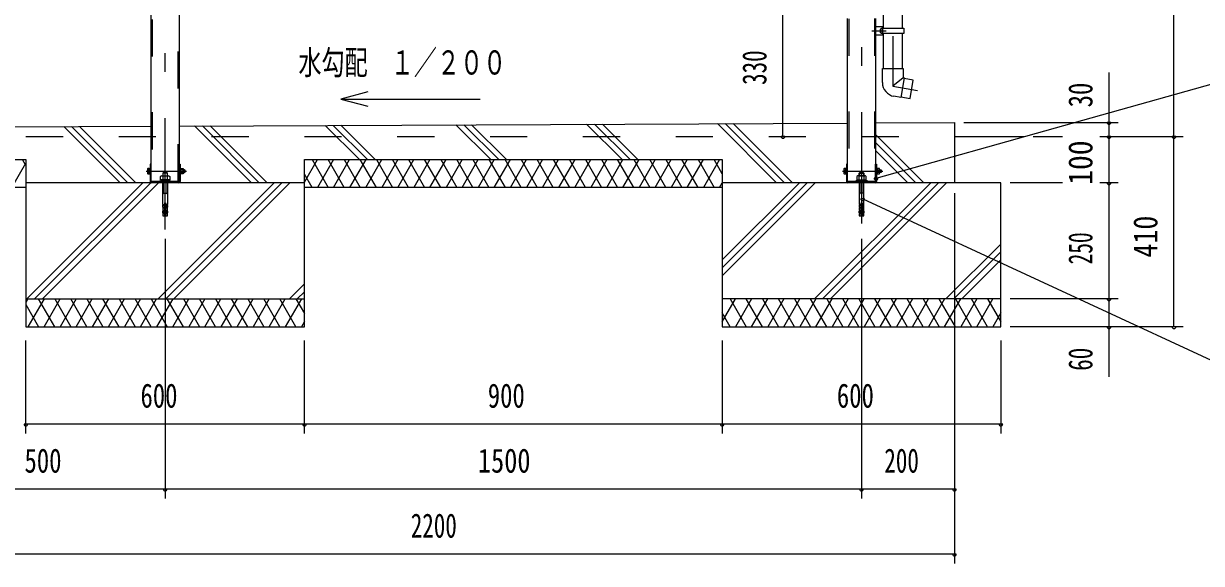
# Model space of a CAD drawing. Units: millimetres, scale not verified. Extents: x -22148 to 22152, y -10500 to 10500.
# Drawn here: x 12365 to 18708, y -1705 to 1203 of the extents above; entities that cross this region are included whole.
import ezdxf
from ezdxf.enums import TextEntityAlignment as Align

# ---------------------------------------------------------------- set-up
doc = ezdxf.new("R2010")
doc.units = ezdxf.units.MM
doc.header["$LTSCALE"] = 50
doc.linetypes.add('USER2', pattern=[10, 4, -6])
doc.linetypes.add('USER3', pattern=[24, 12, -5, 2, -5])
for name, color, linetype, lineweight in [('0-6_2-0BOLD', 7, 'Continuous', 18), ('0-7_2-1HIDDEN', 3, 'USER2', 18), ('0-8_2-2CENTER', 3, 'USER3', 18), ('0-9_2-4THIN', 4, 'Continuous', 18), ('0-A_2-5DIM', 3, 'Continuous', 18), ('0-B_2-6HATCH', 2, 'Continuous', 18)]:
    doc.layers.add(name, color=color, linetype=linetype, lineweight=lineweight)
doc.styles.add('ＭＳ ゴシック', font='')
doc.styles.get('ＭＳ ゴシック').set_extended_font_data('MS Gothic')

msp = doc.modelspace()

# ---------------------------------------------------------------- linework, layer by layer
at = {"layer": '0-6_2-0BOLD'}
for p, q in [((16994.17, 4513.99), (16994.17, 1178.56)), ((17099.18, 1178.56), (17099.18, 4513.99)), ((16990.43, 1186.06), (16952.93, 1186.06)), ((16979.18, 1153.56), (16984.18, 1153.56)), ((16994.17, 1148.56), (16994.17, 961.29)), ((17099.18, 961.29), (17099.18, 1148.56)), ((17089.91, 808.23), (17139.15, 799.55)), ((13202.93, 650.95), (16802.93, 667.32)), ((17377.93, 594.93), (17752.93, 594.93)), ((16959.18, 444.93), (16959.18, 352.43)), ((13033.9, 414.65), (13042.68, 414.65)), ((13042.68, 400.21), (13033.9, 400.21)), ((13140.43, 396.94), (13115.43, 396.94)), ((13212.93, 411.18), (13209.18, 407.43)), ((13209.18, 403.68), (13212.93, 407.43)), ((13224.2, 414.65), (13212.93, 414.65)), ((13212.93, 400.21), (13224.2, 400.21)), ((13232.68, 414.93), (13225.43, 414.93)), ((16783.91, 414.65), (16792.68, 414.65)), ((16792.68, 400.21), (16783.91, 400.21)), ((16959.18, 407.43), (16962.93, 411.18)), ((16959.18, 403.68), (16962.93, 407.43)), ((16962.93, 414.65), (16974.2, 414.65)), ((16974.2, 400.21), (16962.93, 400.21)), ((16982.68, 399.93), (16975.43, 399.93)), ((13877.93, 344.93), (12377.93, 344.93)), ((13054.18, 350.68), (13201.68, 350.68)), ((13096.67, 350.68), (13096.67, 355.68)), ((13104.42, 361.93), (13104.43, 355.68)), ((13115.42, 228.18), (13115.43, 344.93)), ((13115.66, 379.68), (13115.66, 361.93)), ((13121.68, 355.68), (13127.93, 361.93)), ((13127.93, 355.68), (13134.18, 361.94)), ((13140.2, 361.94), (13140.2, 379.68)), ((13151.43, 355.68), (13151.43, 361.93)), ((16127.93, 319.93), (13877.93, 319.93)), ((16951.68, 350.68), (16804.18, 350.68)), ((16854.43, 355.68), (16854.43, 361.93)), ((16865.66, 361.94), (16865.66, 379.68)), ((16871.68, 361.94), (16877.93, 355.68)), ((16884.18, 355.68), (16877.93, 361.93)), ((16890.2, 379.68), (16890.2, 361.93)), ((16901.43, 361.93), (16901.43, 355.68)), ((16909.18, 350.68), (16909.18, 355.68)), ((13115.42, 289.09), (13140.43, 289.09)), ((16890.43, 289.09), (16865.43, 289.09)), ((13115.42, 228.18), (13125.43, 228.18)), ((13125.43, 223.18), (13115.42, 223.18)), ((13117.92, 213.18), (13115.42, 208.18)), ((13117.92, 198.18), (13115.42, 193.17)), ((13140.43, 213.18), (13130.43, 213.18)), ((13130.43, 198.18), (13140.43, 198.18)), ((13140.43, 223.18), (13137.93, 228.18)), ((13140.43, 208.18), (13137.93, 213.18)), ((13140.43, 193.17), (13137.93, 198.18)), ((16867.93, 228.18), (16865.43, 223.18)), ((16875.43, 208.18), (16865.43, 208.18)), ((16890.43, 223.18), (16887.93, 228.18)), ((16890.43, 208.18), (16887.93, 213.18)), ((16890.43, 193.17), (16887.93, 198.18)), ((13117.92, 183.17), (13115.42, 178.17)), ((13140.43, 183.17), (13130.43, 183.17)), ((13140.43, 178.17), (13137.93, 183.17)), ((16867.93, 183.17), (16865.43, 178.17)), ((16890.43, 178.17), (16887.93, 183.17)), ((12377.93, -280.07), (13877.93, -280.07)), ((17627.93, -280.07), (16127.93, -280.07))]:
    msp.add_line(p, q, dxfattribs=at)
for points in [[(13202.93, 5516.16), (13202.93, 352.43), (13052.93, 352.43), (13052.93, 5526.16)], [(16952.93, 1230.55), (16952.93, 352.43), (16802.93, 352.43), (16802.93, 1230.55)], [(16990.43, 1186.06), (16990.43, 1141.06), (16952.93, 1141.06)], [(16979.18, 1153.56), (16979.18, 1173.56), (16984.18, 1173.56)], [(16990.43, 884.9), (16990.43, 961.29), (17102.93, 961.29), (17102.93, 911.29)], [(17107.93, 910.41), (17102.93, 911.29), (17046.68, 866.62)], [(17107.93, 910.41), (17089.26, 804.54), (17052.41, 811.04)], [(17139.15, 799.55), (17156.52, 898.03), (17107.28, 906.71)], [(12377.93, 319.93), (11877.93, 319.93), (11877.93, 644.93), (13052.93, 650.27)], [(16952.93, 668), (17377.93, 669.93), (17377.93, 344.93)], [(11877.93, 469.93), (12377.93, 469.93), (12377.93, -430.07)], [(12377.93, -430.07), (13877.93, -430.07), (13877.93, 469.93), (16127.93, 469.93), (16127.93, -430.07), (17627.93, -430.07), (17627.93, 344.93), (16127.93, 344.93)], [(13052.43, 352.43), (13052.43, 444.93), (13046.68, 444.93), (13046.68, 352.43)], [(13203.43, 352.43), (13203.43, 444.93), (13209.18, 444.93), (13209.18, 352.43)], [(16802.43, 352.43), (16802.43, 444.93), (16796.68, 444.93), (16796.68, 352.43)], [(16953.43, 352.43), (16953.43, 444.93), (16959.18, 444.93)], [(13042.68, 421.81), (13033.9, 421.81), (13032.68, 419.68), (13032.68, 395.18), (13033.9, 393.06), (13042.68, 393.06)], [(13046.68, 391.81), (13042.68, 391.81), (13042.68, 423.06), (13046.68, 423.06)], [(13140.43, 381.93), (13140.43, 396.94), (13136.68, 400.68), (13119.18, 400.68), (13115.43, 396.94), (13115.42, 381.93)], [(13209.18, 392.18), (13212.93, 392.18), (13212.93, 422.68), (13209.18, 422.68)], [(13212.93, 421.81), (13224.2, 421.81), (13225.43, 419.68), (13225.43, 395.18), (13224.2, 393.06), (13212.93, 393.06)], [(13225.43, 399.93), (13232.68, 399.93), (13235.18, 402.43), (13235.18, 412.43), (13232.68, 414.93), (13232.68, 399.93)], [(16792.68, 421.81), (16783.91, 421.81), (16782.68, 419.68), (16782.68, 395.18), (16783.91, 393.06), (16792.68, 393.06)], [(16796.68, 391.81), (16792.68, 391.81), (16792.68, 423.06), (16796.68, 423.06)], [(16865.43, 381.93), (16865.43, 396.94), (16869.18, 400.68), (16886.68, 400.68), (16890.43, 396.94)], [(16865.43, 396.94), (16890.43, 396.94), (16890.43, 381.93)], [(16959.18, 422.68), (16962.93, 422.68), (16962.93, 392.18), (16959.18, 392.18)], [(16962.93, 393.06), (16974.2, 393.06), (16975.43, 395.18), (16975.43, 419.68), (16974.2, 421.81), (16962.93, 421.81)], [(16975.43, 414.93), (16982.68, 414.93), (16982.68, 399.93), (16985.18, 402.43), (16985.18, 412.43), (16982.68, 414.93)], [(13096.67, 355.68), (13159.18, 355.68), (13159.18, 350.68)], [(13140.43, 344.93), (13140.43, 228.18), (13130.43, 228.18)], [(16909.18, 355.68), (16846.67, 355.68), (16846.67, 350.68)], [(16865.43, 344.93), (16865.43, 228.18), (16875.43, 228.18)], [(16880.43, 228.18), (16890.43, 228.18), (16890.43, 344.93)], [(13125.43, 178.17), (13115.42, 178.17), (13115.42, 168.17), (13125.43, 168.17), (13125.43, 238.18), (13130.43, 238.18), (13130.43, 168.17), (13140.43, 168.17)], [(13125.43, 213.18), (13115.42, 213.18), (13115.42, 223.18), (13117.92, 228.18)], [(13125.43, 208.18), (13115.42, 208.18), (13115.42, 198.18), (13125.43, 198.18)], [(13125.43, 183.17), (13115.42, 183.17), (13115.42, 193.17), (13125.43, 193.17)], [(13130.43, 223.18), (13140.43, 223.18), (13140.43, 213.18)], [(13140.43, 198.18), (13140.43, 208.18), (13130.43, 208.18)], [(13130.43, 193.17), (13140.43, 193.17), (13140.43, 183.17)], [(16875.43, 178.17), (16865.43, 178.17), (16865.43, 168.17), (16875.43, 168.17), (16875.43, 238.18)], [(16875.43, 223.18), (16865.43, 223.18), (16865.43, 213.18), (16875.43, 213.18)], [(16867.93, 213.18), (16865.43, 208.18), (16865.43, 198.18), (16875.43, 198.18)], [(16867.93, 198.18), (16865.43, 193.17), (16875.43, 193.17)], [(16875.43, 183.17), (16865.43, 183.17), (16865.43, 193.17)], [(16875.43, 238.18), (16880.43, 238.18), (16880.43, 168.17), (16890.43, 168.17), (16890.43, 178.17), (16880.43, 178.17)], [(16880.43, 213.18), (16890.43, 213.18), (16890.43, 223.18), (16880.43, 223.18)], [(16880.43, 198.18), (16890.43, 198.18), (16890.43, 208.18), (16880.43, 208.18)], [(16880.43, 193.17), (16890.43, 193.17), (16890.43, 183.17), (16880.43, 183.17)], [(13140.43, 168.17), (13140.43, 178.17), (13130.43, 178.17)]]:
    msp.add_lwpolyline(points, dxfattribs=at)
for points in [[(17105.43, 1148.56), (16984.18, 1148.56), (16984.18, 1178.56), (17105.43, 1178.56)], [(13103.39, 361.93), (13103.39, 379.68), (13107.3, 381.93), (13148.56, 381.93), (13152.47, 379.68), (13152.47, 361.93)], [(16902.46, 361.93), (16902.46, 379.68), (16898.56, 381.93), (16857.3, 381.93), (16853.39, 379.68), (16853.39, 361.93)]]:
    msp.add_lwpolyline(points, close=True, dxfattribs=at)
for centre, radius, start, end in [((17065.43, 884.9), 75, 180, 259.99989), ((13038.51, 418.23), 5.83, 180, 217.84248), ((13054.52, 407.43), 21.84, 160.7039, 199.29608), ((13038.51, 396.63), 5.83, 142.1575, 180), ((13109.52, 372.47), 9.46, 49.56883, 90), ((13127.93, 347.49), 34.45, 69.13568, 110.86429), ((13146.33, 372.47), 9.46, 90, 130.4283), ((13203.59, 407.43), 21.84, 340.70392, 19.29608), ((13219.6, 418.23), 5.83, 322.1575, 0), ((13219.6, 396.63), 5.83, 0, 37.84248), ((16788.51, 418.23), 5.83, 180, 217.84248), ((16804.52, 407.43), 21.84, 160.7039, 199.29608), ((16788.51, 396.63), 5.83, 142.1575, 180), ((16859.52, 372.47), 9.46, 49.57169, 90), ((16877.93, 347.49), 34.45, 69.1357, 110.8643), ((16896.33, 372.47), 9.46, 90, 130.43115), ((16969.59, 418.23), 5.83, 322.1575, 0), ((16953.59, 407.43), 21.84, 340.70392, 19.29608), ((16969.59, 396.63), 5.83, 0, 37.84248), ((13054.18, 352.43), 7.5, 180, 270), ((13054.18, 352.43), 1.75, 180, 270), ((13201.68, 352.43), 1.75, 270, 0), ((13201.68, 352.43), 7.5, 270, 0), ((16804.18, 352.43), 7.5, 180, 270), ((16804.18, 352.43), 1.75, 180, 270), ((16951.68, 352.43), 1.75, 270, 0), ((16951.68, 352.43), 7.5, 270, 0)]:
    msp.add_arc(centre, radius, start, end, dxfattribs=at)
at = {"layer": '0-7_2-1HIDDEN'}
for p, q in [((13058.68, 5724.93), (13058.68, 352.43)), ((13197.18, 352.43), (13197.18, 5724.93)), ((16808.68, 1229.3), (16808.68, 352.43)), ((16947.18, 1229.68), (16947.18, 352.43)), ((11877.93, 594.93), (17377.93, 594.93))]:
    msp.add_line(p, q, dxfattribs=at)
at = {"layer": '0-8_2-2CENTER'}
for p, q in [((13127.93, 93.79), (13127.93, 5775.18)), ((16877.93, 5525.18), (16877.93, 93.79)), ((16932.93, 1163.56), (17010.43, 1163.56)), ((13025.18, 407.43), (13242.68, 407.43)), ((16775.18, 407.43), (16992.68, 407.43))]:
    msp.add_line(p, q, dxfattribs=at)
msp.add_lwpolyline([(17046.68, 4735.51), (17046.68, 866.62), (17179.29, 843.24)], dxfattribs=at)
at = {"layer": '0-9_2-4THIN'}
for p, q in [((13117.92, 381.93), (13117.92, 399.44)), ((13137.93, 399.44), (13137.93, 381.93)), ((13225.43, 413.58), (13234.03, 413.58)), ((13234.03, 401.28), (13225.43, 401.28)), ((16867.93, 381.93), (16867.93, 399.44)), ((16887.93, 399.44), (16887.93, 381.93)), ((16975.43, 413.58), (16984.03, 413.58)), ((16984.03, 401.28), (16975.43, 401.28))]:
    msp.add_line(p, q, dxfattribs=at)
for points in [[(13117.92, 344.93), (13117.92, 289.09), (13115.42, 284.76)], [(13140.43, 284.76), (13137.93, 289.09), (13137.93, 344.93)], [(16867.93, 344.93), (16867.93, 289.09), (16865.43, 284.76)], [(16890.43, 284.76), (16887.93, 289.09), (16887.93, 344.93)]]:
    msp.add_lwpolyline(points, dxfattribs=at)
at = {"layer": '0-A_2-5DIM'}
for p, q in [((18560.38, -430.07), (18560.38, 5102.45)), ((16454.97, 594.93), (16454.97, 1419.93)), ((18210.38, 939.93), (18210.38, -700.07)), ((14074.03, 796.45), (14218.92, 757.63)), ((17427.93, 669.93), (18260.38, 669.93)), ((18220.38, 669.93), (18200.38, 669.93)), ((16464.97, 594.93), (16444.97, 594.93)), ((17802.93, 594.93), (17959.66, 594.93)), ((18160.38, 594.93), (18610.38, 594.93)), ((18220.38, 594.93), (18200.38, 594.93)), ((18570.38, 594.93), (18550.38, 594.93)), ((16965.9, 369.69), (16945.9, 369.69)), ((17959.66, 344.93), (17677.93, 344.93)), ((18260.38, 344.93), (18160.38, 344.93)), ((18220.38, 344.93), (18200.38, 344.93)), ((16894.06, 259.01), (16874.06, 259.01)), ((17377.93, 288.64), (17377.93, -1705.07)), ((13127.93, 43.79), (13127.93, -1355.07)), ((16877.93, 43.79), (16877.93, -1355.07)), ((18260.38, -280.07), (17677.93, -280.07)), ((18220.38, -280.07), (18200.38, -280.07)), ((18610.38, -430.07), (17677.93, -430.07)), ((18220.38, -430.07), (18200.38, -430.07)), ((18570.38, -430.07), (18550.38, -430.07)), ((12377.93, -1005.07), (12377.93, -505.07)), ((13877.93, -1005.07), (13877.93, -505.07)), ((16127.93, -505.07), (16127.93, -1005.07)), ((17627.93, -505.07), (17627.93, -1005.07)), ((12387.93, -955.07), (12367.93, -955.07)), ((17627.93, -955.07), (12377.93, -955.07)), ((13887.93, -955.07), (13867.93, -955.07)), ((16137.93, -955.07), (16117.93, -955.07)), ((17637.93, -955.07), (17617.93, -955.07)), ((17377.93, -1305.07), (11877.93, -1305.07)), ((13137.93, -1305.07), (13117.93, -1305.07)), ((16887.93, -1305.07), (16867.93, -1305.07)), ((17387.93, -1305.07), (17367.93, -1305.07)), ((17377.93, -1655.07), (11877.93, -1655.07)), ((17387.93, -1655.07), (17367.93, -1655.07))]:
    msp.add_line(p, q, dxfattribs=at)
for points in [[(16955.9, 369.69), (18977.93, 936.79), (20377.93, 936.79)], [(14218.92, 835.28), (14074.03, 796.45), (14824.03, 796.45)], [(16884.06, 259.01), (18977.93, -710.7), (20527.93, -710.7)]]:
    msp.add_lwpolyline(points, dxfattribs=at)
for centre in [(18210.38, 669.93), (16454.97, 594.93), (18210.38, 594.93), (18560.38, 594.93), (16955.9, 369.69), (18210.38, 344.93), (16884.06, 259.01), (18210.38, -280.07), (18210.38, -430.07), (18560.38, -430.07), (12377.93, -955.07), (13877.93, -955.07), (16127.93, -955.07), (17627.93, -955.07), (13127.93, -1305.07), (16877.93, -1305.07), (17377.93, -1305.07), (17377.93, -1655.07)]:
    msp.add_arc(centre, 10, 180, 0, dxfattribs=at)
at = {"layer": '0-B_2-6HATCH'}
for p, q in [((12582.08, 648.13), (12885.29, 344.93)), ((12927.71, 344.93), (12624.32, 648.32)), ((12666.56, 648.51), (12970.14, 344.93)), ((13592.39, 344.93), (13285.99, 651.33)), ((13328.23, 651.52), (13634.82, 344.93)), ((13677.25, 344.93), (13370.46, 651.71)), ((14174.5, 469.93), (13989.9, 654.53)), ((14032.14, 654.72), (14216.93, 469.93)), ((14259.35, 469.93), (14074.37, 654.91)), ((14693.81, 657.73), (14881.61, 469.93)), ((14736.04, 657.92), (14924.03, 469.93)), ((14966.46, 469.93), (14778.28, 658.11)), ((15588.71, 469.93), (15397.72, 660.93)), ((15439.95, 661.12), (15631.14, 469.93)), ((15673.57, 469.93), (15482.18, 661.31)), ((16101.62, 664.13), (16420.82, 344.93)), ((16463.25, 344.93), (16143.85, 664.32)), ((16186.09, 664.51), (16505.67, 344.93)), ((17212.78, 344.93), (16952.93, 604.78)), ((16952.93, 562.36), (17170.35, 344.93)), ((17127.93, 344.93), (16952.93, 519.93)), ((12302.43, 319.93), (12377.93, 450.7)), ((12377.93, 439.15), (12360.16, 469.93)), ((13877.93, 348.77), (13947.88, 469.93)), ((13919.01, 469.93), (14005.61, 319.93)), ((14034.48, 469.93), (13947.88, 319.93)), ((14092.21, 319.93), (14005.61, 469.93)), ((14034.48, 319.93), (14121.08, 469.93)), ((14092.21, 469.93), (14178.81, 319.93)), ((14207.68, 469.93), (14121.08, 319.93)), ((14265.42, 319.93), (14178.81, 469.93)), ((14207.68, 319.93), (14294.29, 469.93)), ((14265.42, 469.93), (14352.02, 319.93)), ((14380.89, 469.93), (14294.29, 319.93)), ((14438.62, 319.93), (14352.02, 469.93)), ((14380.89, 319.93), (14467.49, 469.93)), ((14438.62, 469.93), (14525.23, 319.93)), ((14554.09, 469.93), (14467.49, 319.93)), ((14611.83, 319.93), (14525.23, 469.93)), ((14554.09, 319.93), (14640.7, 469.93)), ((14611.83, 469.93), (14698.43, 319.93)), ((14727.3, 469.93), (14640.7, 319.93)), ((14785.03, 319.93), (14698.43, 469.93)), ((14727.3, 319.93), (14813.9, 469.93)), ((14785.03, 469.93), (14871.64, 319.93)), ((14900.5, 469.93), (14813.9, 319.93)), ((14871.64, 469.93), (14958.24, 319.93)), ((14900.5, 319.93), (14987.11, 469.93)), ((15044.84, 319.93), (14958.24, 469.93)), ((14987.11, 319.93), (15073.71, 469.93)), ((15044.84, 469.93), (15131.45, 319.93)), ((15160.31, 469.93), (15073.71, 319.93)), ((15218.05, 319.93), (15131.45, 469.93)), ((15160.31, 319.93), (15246.92, 469.93)), ((15218.05, 469.93), (15304.65, 319.93)), ((15333.52, 469.93), (15246.92, 319.93)), ((15391.25, 319.93), (15304.65, 469.93)), ((15333.52, 319.93), (15420.12, 469.93)), ((15391.25, 469.93), (15477.85, 319.93)), ((15506.72, 469.93), (15420.12, 319.93)), ((15477.85, 469.93), (15564.46, 319.93)), ((15506.72, 319.93), (15593.32, 469.93)), ((15651.06, 319.93), (15564.46, 469.93)), ((15593.32, 319.93), (15679.93, 469.93)), ((15651.06, 469.93), (15737.66, 319.93)), ((15766.53, 469.93), (15679.93, 319.93)), ((15824.26, 319.93), (15737.66, 469.93)), ((15766.53, 319.93), (15853.13, 469.93)), ((15824.26, 469.93), (15910.87, 319.93)), ((15939.74, 469.93), (15853.13, 319.93)), ((15997.47, 319.93), (15910.87, 469.93)), ((15939.74, 319.93), (16026.34, 469.93)), ((15997.47, 469.93), (16084.07, 319.93)), ((16112.94, 469.93), (16026.34, 319.93)), ((16127.93, 393.97), (16084.07, 469.93)), ((13919.01, 319.93), (13877.93, 391.08)), ((13007.54, 344.93), (12382.54, -280.07)), ((12424.97, -280.07), (13049.97, 344.93)), ((13092.39, 344.93), (12467.4, -280.07)), ((13089.65, -280.07), (13714.65, 344.93)), ((13132.07, -280.07), (13757.07, 344.93)), ((13799.5, 344.93), (13174.5, -280.07)), ((16112.94, 319.93), (16127.93, 345.89)), ((16543.07, 344.93), (16127.93, -70.22)), ((16127.93, -112.65), (16585.5, 344.93)), ((16627.93, 344.93), (16127.93, -155.07)), ((16625.18, -280.07), (17250.18, 344.93)), ((17292.61, 344.93), (16667.61, -280.07)), ((16710.03, -280.07), (17335.04, 344.93)), ((17332.29, -280.07), (17627.93, 15.57)), ((17627.93, -26.86), (17374.71, -280.07)), ((17417.14, -280.07), (17627.93, -69.28)), ((13796.76, -280.07), (13877.93, -198.9)), ((13877.93, -241.32), (13839.18, -280.07)), ((12389.02, -280.08), (12377.93, -299.3)), ((12377.93, -310.87), (12446.76, -430.08)), ((12475.63, -280.08), (12389.02, -430.08)), ((12533.36, -430.08), (12446.76, -280.08)), ((12475.63, -430.08), (12562.23, -280.07)), ((12533.36, -280.07), (12619.96, -430.08)), ((12648.84, -280.07), (12562.23, -430.07)), ((12706.57, -430.07), (12619.97, -280.07)), ((12648.84, -430.07), (12735.44, -280.07)), ((12706.57, -280.07), (12793.17, -430.07)), ((12822.04, -280.07), (12735.44, -430.07)), ((12879.78, -430.07), (12793.17, -280.07)), ((12822.04, -430.07), (12908.64, -280.07)), ((12879.78, -280.07), (12966.38, -430.07)), ((12995.25, -280.07), (12908.64, -430.07)), ((13052.98, -430.07), (12966.38, -280.07)), ((12995.25, -430.07), (13081.85, -280.07)), ((13052.98, -280.07), (13139.59, -430.07)), ((13168.45, -280.07), (13081.85, -430.07)), ((13226.19, -430.07), (13139.59, -280.07)), ((13168.45, -430.07), (13255.05, -280.07)), ((13226.19, -280.07), (13312.79, -430.07)), ((13341.66, -280.07), (13255.05, -430.07)), ((13399.39, -430.07), (13312.79, -280.07)), ((13341.66, -430.07), (13428.26, -280.07)), ((13399.39, -280.07), (13486, -430.07)), ((13514.86, -280.07), (13428.26, -430.07)), ((13572.6, -430.07), (13486, -280.07)), ((13514.86, -430.07), (13601.47, -280.07)), ((13572.6, -280.07), (13659.2, -430.07)), ((13688.07, -280.07), (13601.46, -430.07)), ((13745.8, -430.07), (13659.2, -280.07)), ((13688.07, -430.07), (13774.67, -280.07)), ((13832.41, -430.07), (13745.8, -280.06)), ((13861.27, -280.06), (13774.67, -430.07)), ((13832.41, -280.06), (13877.93, -358.91)), ((16127.93, -404.12), (16199.55, -280.07)), ((16170.68, -280.07), (16257.28, -430.07)), ((16286.15, -280.07), (16199.55, -430.07)), ((16343.88, -430.07), (16257.28, -280.07)), ((16286.15, -430.07), (16372.75, -280.07)), ((16343.88, -280.07), (16430.48, -430.07)), ((16459.35, -280.07), (16372.75, -430.07)), ((16517.08, -430.07), (16430.48, -280.07)), ((16459.35, -430.07), (16545.95, -280.07)), ((16517.08, -280.07), (16603.68, -430.07)), ((16632.55, -280.07), (16545.95, -430.07)), ((16690.29, -430.07), (16603.68, -280.07)), ((16632.55, -430.07), (16719.16, -280.07)), ((16690.29, -280.07), (16776.89, -430.07)), ((16805.76, -280.07), (16719.16, -430.07)), ((16863.49, -430.07), (16776.89, -280.07)), ((16805.76, -430.07), (16892.36, -280.07)), ((16863.49, -280.07), (16950.09, -430.07)), ((16978.96, -280.07), (16892.36, -430.07)), ((17036.7, -430.07), (16950.09, -280.07)), ((16978.96, -430.07), (17065.57, -280.07)), ((17036.7, -280.07), (17123.3, -430.07)), ((17152.17, -280.07), (17065.57, -430.07)), ((17209.9, -430.07), (17123.3, -280.07)), ((17152.17, -430.07), (17238.77, -280.07)), ((17209.9, -280.07), (17296.51, -430.07)), ((17325.37, -280.07), (17238.77, -430.07)), ((17383.11, -430.07), (17296.51, -280.07)), ((17325.38, -430.07), (17411.98, -280.07)), ((17383.11, -280.06), (17469.72, -430.06)), ((17498.58, -280.06), (17411.98, -430.06)), ((17556.32, -430.06), (17469.71, -280.06)), ((17498.58, -430.06), (17585.19, -280.06)), ((17556.32, -280.06), (17627.93, -404.08)), ((16170.68, -430.07), (16127.93, -356.02)), ((17627.93, -356.03), (17585.19, -430.06)), ((13877.93, -401.21), (13861.27, -430.06))]:
    msp.add_line(p, q, dxfattribs=at)

# ---------------------------------------------------------------- texts
at = {"layer": '0-A_2-5DIM', "color": 7, "style": 'ＭＳ ゴシック'}
for s, width, p in [('水勾配\u3000１／２００', 0.7, (13845.56, 889.22)), ('600', 0.75, (12995.07, -905.07)), ('900', 0.75, (14865.3, -905.07)), ('600', 0.75, (16745.07, -905.07)), ('500', 0.75, (12370.49, -1255.07)), ('1500', 0.8, (14811.95, -1255.07)), ('200', 0.7, (17000.67, -1255.07)), ('2200', 0.7, (14450.51, -1605.07))]:
    msp.add_text(s, height=130.2, dxfattribs=dict(at, width=width)).set_placement(p, align=Align.BOTTOM_LEFT)
for s, width, p in [('330', 0.7, (16404.98, 872.6)), ('30', 0.75, (18160.38, 751.61)), ('100', 0.9, (18160.38, 334.35)), ('410', 0.85, (18510.38, -57.64)), ('250', 0.65, (18160.38, -94.4)), ('60', 0.7, (18160.38, -667.19))]:
    msp.add_text(s, height=130.2, rotation=90, dxfattribs=dict(at, width=width)).set_placement(p, align=Align.BOTTOM_LEFT)

doc.saveas('drawing.dxf')
